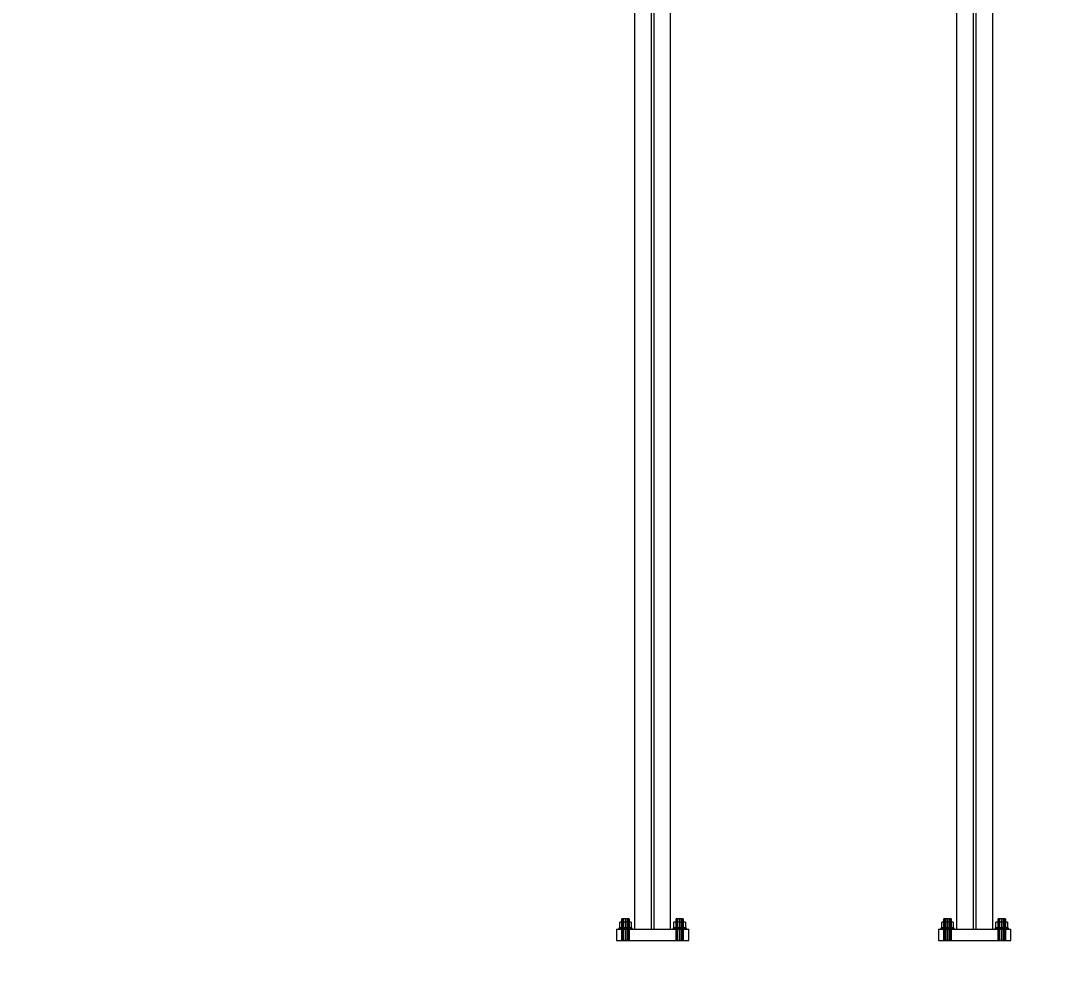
# Model space of a CAD drawing. Header units: millimetres. Extents: x -191664 to 191490, y -197311 to 10263.
# Drawn here: x 34288 to 36597, y -77 to 2036 of the extents above; entities that cross this region are included whole.
import ezdxf

# ---------------------------------------------------------------- set-up
doc = ezdxf.new("R2010")
doc.units = ezdxf.units.MM
for name, color, linetype, lineweight in [('COTAS_ENVOLVENTE_P', 1, 'Continuous', 0), ('COTAS_P', 1, 'Continuous', 0), ('lateral_C03', 7, 'Continuous', 0)]:
    doc.layers.add(name, color=color, linetype=linetype, lineweight=lineweight)
doc.dimstyles.new('PLANTA_100', dxfattribs={"dimtxt": 250, "dimasz": 150, "dimexe": 150, "dimexo": 80, "dimgap": 100, "dimtad": 1, "dimtih": 1, "dimtoh": 1, "dimdec": 1, "dimdsep": 46, "dimcen": 0.09, "dimclrd": 1, "dimclre": 1, "dimclrt": 1, "dimadec": 0, "dimazin": 0, "dimtfac": 1, "dimtdec": 4, "dimtofl": 0, "dimtmove": 0, "dimatfit": 3, "dimfxl": 1, "dimtolj": 1, "dimtzin": 0, "dimarcsym": 0})

# ---------------------------------------------------------------- blocks, each defined once
blk = doc.blocks.new('*D4')
at = {"layer": 'COTAS_ENVOLVENTE_P', "color": 1, "lineweight": -2, "transparency": 16777216}
for p, q in [((0, -80), (0, -3250)), ((58855.1, -80), (58855.1, -3250)), ((150, -3100), (58705.1, -3100))]:
    blk.add_line(p, q, dxfattribs=at)
at = {"layer": 'COTAS_ENVOLVENTE_P', "color": 1, "transparency": 16777216}
for points in [[(150, -3075), (150, -3125), (0, -3100)], [(58705.1, -3075), (58705.1, -3125), (58855.1, -3100)]]:
    blk.add_solid(points, dxfattribs=at)
at = {"layer": 'Defpoints', "color": 0, "transparency": 16777216}
for p in [(0, 0), (58855.1, 0), (58855.1, -3100)]:
    blk.add_point(p, dxfattribs=at)
blk = doc.blocks.new('*D9')
at = {"layer": 'COTAS_P', "color": 1, "lineweight": -2, "transparency": 16777216}
for p, q in [((36895.6, 3577), (36661.3, 4414.9)), ((27369.7, 1660.8), (36557.2, 4230)), ((27419.1, 927), (27184.8, 1764.9))]:
    blk.add_line(p, q, dxfattribs=at)
at = {"layer": 'COTAS_P', "color": 1, "transparency": 16777216}
for points in [[(36550.5, 4254.1), (36563.9, 4206), (36701.7, 4270.4)], [(27362.9, 1684.9), (27376.4, 1636.8), (27225.2, 1620.4)]]:
    blk.add_solid(points, dxfattribs=at)
at = {"layer": 'Defpoints', "color": 0, "transparency": 16777216}
for p in [(36701.7, 4270.4), (36917.1, 3500), (27440.7, 850)]:
    blk.add_point(p, dxfattribs=at)
blk = doc.blocks.new('*D21')
at = {"layer": 'COTAS_P', "color": 1, "lineweight": -2, "transparency": 16777216}
for p, q in [((0, -80), (0, -2350)), ((58117.1, -80), (58117.1, -2350)), ((150, -2200), (57967.1, -2200))]:
    blk.add_line(p, q, dxfattribs=at)
at = {"layer": 'COTAS_P', "color": 1, "transparency": 16777216}
for points in [[(150, -2175), (150, -2225), (0, -2200)], [(57967.1, -2175), (57967.1, -2225), (58117.1, -2200)]]:
    blk.add_solid(points, dxfattribs=at)
at = {"layer": 'Defpoints', "color": 0, "transparency": 16777216}
for p in [(0, 0), (58117.1, 0), (58117.1, -2200)]:
    blk.add_point(p, dxfattribs=at)

msp = doc.modelspace()

# ---------------------------------------------------------------- linework, layer by layer
at = {"layer": 'lateral_C03', "color": 139, "true_color": 0x354b57}
for p, q in [((36358.85, 2846.71), (36358.85, 25)), ((36395.35, 2846.71), (36395.35, 25)), ((36402.35, 25), (36402.35, 2846.71)), ((36438.85, 25), (36438.85, 2846.71)), ((35646.19, 2647.42), (35646.19, 25)), ((35682.69, 2647.42), (35682.69, 25)), ((35689.69, 25), (35689.69, 2647.42)), ((35726.19, 25), (35726.19, 2647.42)), ((35646.19, 25), (35726.19, 25)), ((35682.69, 25), (35689.69, 25)), ((36358.85, 25), (36438.85, 25)), ((36395.35, 25), (36402.35, 25))]:
    msp.add_line(p, q, dxfattribs=at)
at = {"layer": 'lateral_C03', "color": 9, "true_color": 0xaebcc4}
for p, q in [((35619.27, 48), (35618.19, 48)), ((35618.19, 0), (35618.19, 48)), ((35622.19, 48), (35619.27, 48)), ((35619.27, 0), (35619.27, 48)), ((35626.19, 48), (35622.19, 48)), ((35622.19, 0), (35622.19, 48)), ((35630.19, 48), (35626.19, 48)), ((35626.19, 0), (35626.19, 48)), ((35633.12, 48), (35630.19, 48)), ((35630.19, 0), (35630.19, 48)), ((35634.19, 48), (35633.12, 48)), ((35633.12, 0), (35633.12, 48)), ((35634.19, 48), (35634.19, 0)), ((35739.27, 48), (35738.19, 48)), ((35738.19, 0), (35738.19, 48)), ((35742.19, 48), (35739.27, 48)), ((35739.27, 0), (35739.27, 48)), ((35746.19, 48), (35742.19, 48)), ((35742.19, 0), (35742.19, 48)), ((35750.19, 48), (35746.19, 48)), ((35746.19, 0), (35746.19, 48)), ((35753.12, 48), (35750.19, 48)), ((35750.19, 0), (35750.19, 48)), ((35754.19, 48), (35753.12, 48)), ((35753.12, 0), (35753.12, 48)), ((35754.19, 48), (35754.19, 0)), ((36331.93, 48), (36330.85, 48)), ((36330.85, 0), (36330.85, 48)), ((36334.85, 48), (36331.93, 48)), ((36331.93, 0), (36331.93, 48)), ((36338.85, 48), (36334.85, 48)), ((36334.85, 0), (36334.85, 48)), ((36342.85, 48), (36338.85, 48)), ((36338.85, 0), (36338.85, 48)), ((36345.78, 48), (36342.85, 48)), ((36342.85, 0), (36342.85, 48)), ((36346.85, 48), (36345.78, 48)), ((36345.78, 0), (36345.78, 48)), ((36346.85, 48), (36346.85, 0)), ((36451.93, 48), (36450.85, 48)), ((36450.85, 0), (36450.85, 48)), ((36454.85, 48), (36451.93, 48)), ((36451.93, 0), (36451.93, 48)), ((36458.85, 48), (36454.85, 48)), ((36454.85, 0), (36454.85, 48)), ((36462.85, 48), (36458.85, 48)), ((36458.85, 0), (36458.85, 48)), ((36465.78, 48), (36462.85, 48)), ((36462.85, 0), (36462.85, 48)), ((36466.85, 48), (36465.78, 48)), ((36465.78, 0), (36465.78, 48)), ((36466.85, 48), (36466.85, 0)), ((35613.26, 28), (35612.19, 28)), ((35612.19, 25), (35612.19, 28)), ((35613.26, 25), (35612.19, 25)), ((35616.3, 28), (35613.26, 28)), ((35613.26, 25), (35613.26, 28)), ((35616.3, 25), (35613.26, 25)), ((35619.79, 40.8), (35613.39, 40.8)), ((35613.39, 28), (35613.39, 40.8)), ((35619.79, 28), (35613.39, 28)), ((35620.84, 28), (35616.3, 28)), ((35616.3, 25), (35616.3, 28)), ((35620.84, 25), (35616.3, 25)), ((35632.59, 40.8), (35619.79, 40.8)), ((35619.79, 28), (35619.79, 40.8)), ((35632.59, 28), (35619.79, 28)), ((35626.19, 28), (35620.84, 28)), ((35620.84, 25), (35620.84, 28)), ((35626.19, 25), (35620.84, 25)), ((35631.55, 28), (35626.19, 28)), ((35626.19, 25), (35626.19, 28)), ((35631.55, 25), (35626.19, 25)), ((35636.09, 28), (35631.55, 28)), ((35631.55, 25), (35631.55, 28)), ((35636.09, 25), (35631.55, 25)), ((35638.99, 40.8), (35632.59, 40.8)), ((35632.59, 28), (35632.59, 40.8)), ((35632.59, 28), (35638.99, 28)), ((35639.13, 28), (35636.09, 28)), ((35636.09, 25), (35636.09, 28)), ((35639.13, 25), (35636.09, 25)), ((35638.99, 40.8), (35638.99, 28)), ((35640.19, 28), (35639.13, 28)), ((35639.13, 25), (35639.13, 28)), ((35639.13, 25), (35640.19, 25)), ((35640.19, 28), (35640.19, 25)), ((35733.26, 28), (35732.19, 28)), ((35732.19, 25), (35732.19, 28)), ((35733.26, 25), (35732.19, 25)), ((35736.3, 28), (35733.26, 28)), ((35733.26, 25), (35733.26, 28)), ((35736.3, 25), (35733.26, 25)), ((35739.79, 40.8), (35733.39, 40.8)), ((35733.39, 28), (35733.39, 40.8)), ((35739.79, 28), (35733.39, 28)), ((35740.84, 28), (35736.3, 28)), ((35736.3, 25), (35736.3, 28)), ((35740.84, 25), (35736.3, 25)), ((35752.59, 40.8), (35739.79, 40.8)), ((35739.79, 28), (35739.79, 40.8)), ((35752.59, 28), (35739.79, 28)), ((35746.19, 28), (35740.84, 28)), ((35740.84, 25), (35740.84, 28)), ((35746.19, 25), (35740.84, 25)), ((35751.55, 28), (35746.19, 28)), ((35746.19, 25), (35746.19, 28)), ((35751.55, 25), (35746.19, 25)), ((35756.09, 28), (35751.55, 28)), ((35751.55, 25), (35751.55, 28)), ((35756.09, 25), (35751.55, 25)), ((35758.99, 40.8), (35752.59, 40.8)), ((35752.59, 28), (35752.59, 40.8)), ((35752.59, 28), (35758.99, 28)), ((35759.13, 28), (35756.09, 28)), ((35756.09, 25), (35756.09, 28)), ((35759.13, 25), (35756.09, 25)), ((35758.99, 40.8), (35758.99, 28)), ((35760.19, 28), (35759.13, 28)), ((35759.13, 25), (35759.13, 28)), ((35759.13, 25), (35760.19, 25)), ((35760.19, 28), (35760.19, 25)), ((36325.92, 28), (36324.85, 28)), ((36324.85, 25), (36324.85, 28)), ((36325.92, 25), (36324.85, 25)), ((36328.95, 28), (36325.92, 28)), ((36325.92, 25), (36325.92, 28)), ((36328.95, 25), (36325.92, 25)), ((36332.45, 40.8), (36326.05, 40.8)), ((36326.05, 28), (36326.05, 40.8)), ((36332.45, 28), (36326.05, 28)), ((36333.5, 28), (36328.95, 28)), ((36328.95, 25), (36328.95, 28)), ((36333.5, 25), (36328.95, 25)), ((36345.25, 40.8), (36332.45, 40.8)), ((36332.45, 28), (36332.45, 40.8)), ((36345.25, 28), (36332.45, 28)), ((36338.85, 28), (36333.5, 28)), ((36333.5, 25), (36333.5, 28)), ((36338.85, 25), (36333.5, 25)), ((36344.21, 28), (36338.85, 28)), ((36338.85, 25), (36338.85, 28)), ((36344.21, 25), (36338.85, 25)), ((36348.75, 28), (36344.21, 28)), ((36344.21, 25), (36344.21, 28)), ((36348.75, 25), (36344.21, 25)), ((36351.65, 40.8), (36345.25, 40.8)), ((36345.25, 28), (36345.25, 40.8)), ((36345.25, 28), (36351.65, 28)), ((36351.79, 28), (36348.75, 28)), ((36348.75, 25), (36348.75, 28)), ((36351.79, 25), (36348.75, 25)), ((36351.65, 40.8), (36351.65, 28)), ((36352.85, 28), (36351.79, 28)), ((36351.79, 25), (36351.79, 28)), ((36351.79, 25), (36352.85, 25)), ((36352.85, 28), (36352.85, 25)), ((36445.92, 28), (36444.85, 28)), ((36444.85, 25), (36444.85, 28)), ((36445.92, 25), (36444.85, 25)), ((36448.95, 28), (36445.92, 28)), ((36445.92, 25), (36445.92, 28)), ((36448.95, 25), (36445.92, 25)), ((36452.45, 40.8), (36446.05, 40.8)), ((36446.05, 28), (36446.05, 40.8)), ((36452.45, 28), (36446.05, 28)), ((36453.5, 28), (36448.95, 28)), ((36448.95, 25), (36448.95, 28)), ((36453.5, 25), (36448.95, 25)), ((36465.25, 40.8), (36452.45, 40.8)), ((36452.45, 28), (36452.45, 40.8)), ((36465.25, 28), (36452.45, 28)), ((36458.85, 28), (36453.5, 28)), ((36453.5, 25), (36453.5, 28)), ((36458.85, 25), (36453.5, 25)), ((36464.21, 28), (36458.85, 28)), ((36458.85, 25), (36458.85, 28)), ((36464.21, 25), (36458.85, 25)), ((36468.75, 28), (36464.21, 28)), ((36464.21, 25), (36464.21, 28)), ((36468.75, 25), (36464.21, 25)), ((36471.65, 40.8), (36465.25, 40.8)), ((36465.25, 28), (36465.25, 40.8)), ((36465.25, 28), (36471.65, 28)), ((36471.79, 28), (36468.75, 28)), ((36468.75, 25), (36468.75, 28)), ((36471.79, 25), (36468.75, 25)), ((36471.65, 40.8), (36471.65, 28)), ((36472.85, 28), (36471.79, 28)), ((36471.79, 25), (36471.79, 28)), ((36471.79, 25), (36472.85, 25)), ((36472.85, 28), (36472.85, 25)), ((35619.27, 0), (35618.19, 0)), ((35622.19, 0), (35619.27, 0)), ((35626.19, 0), (35622.19, 0)), ((35630.19, 0), (35626.19, 0)), ((35633.12, 0), (35630.19, 0)), ((35633.12, 0), (35634.19, 0)), ((35739.27, 0), (35738.19, 0)), ((35742.19, 0), (35739.27, 0)), ((35746.19, 0), (35742.19, 0)), ((35750.19, 0), (35746.19, 0)), ((35753.12, 0), (35750.19, 0)), ((35753.12, 0), (35754.19, 0)), ((36331.93, 0), (36330.85, 0)), ((36334.85, 0), (36331.93, 0)), ((36338.85, 0), (36334.85, 0)), ((36342.85, 0), (36338.85, 0)), ((36345.78, 0), (36342.85, 0)), ((36345.78, 0), (36346.85, 0)), ((36451.93, 0), (36450.85, 0)), ((36454.85, 0), (36451.93, 0)), ((36458.85, 0), (36454.85, 0)), ((36462.85, 0), (36458.85, 0)), ((36465.78, 0), (36462.85, 0)), ((36465.78, 0), (36466.85, 0))]:
    msp.add_line(p, q, dxfattribs=at)
at = {"layer": 'lateral_C03', "color": 251, "true_color": 0x4e626d}
for p, q in [((35606.19, 25), (35766.19, 25)), ((35606.19, 25), (35606.19, 0)), ((35766.19, 0), (35766.19, 25)), ((36318.85, 25), (36478.85, 25)), ((36318.85, 25), (36318.85, 0)), ((36478.85, 0), (36478.85, 25)), ((35606.19, 0), (35766.19, 0)), ((36318.85, 0), (36478.85, 0))]:
    msp.add_line(p, q, dxfattribs=at)

# ---------------------------------------------------------------- dimensions: what is measured, and where the dimension line sits
at = {"layer": 'COTAS_ENVOLVENTE_P'}
dim = msp.add_aligned_dim(p1=(0, 0), p2=(58855.12, 0), distance=-3100, text='<> P', dimstyle='PLANTA_100', dxfattribs=at)
dim.commit()
dim.dimension.update_dxf_attribs({"geometry": '*D4', "text_midpoint": (29427.56, -3100)})
at = {"layer": 'COTAS_P'}
for p1, p2, distance, picture, middle in [((27440.67, 850), (36917.12, 3500), 800, '*D9', (31963.44, 2945.44)), ((0, 0), (58117.12, 0), -2200, '*D21', (29058.56, -2200))]:
    dim = msp.add_aligned_dim(p1=p1, p2=p2, distance=distance, text='<> P', dimstyle='PLANTA_100', dxfattribs=at)
    dim.commit()
    dim.dimension.update_dxf_attribs({"geometry": picture, "text_midpoint": middle})

doc.saveas('drawing.dxf')
